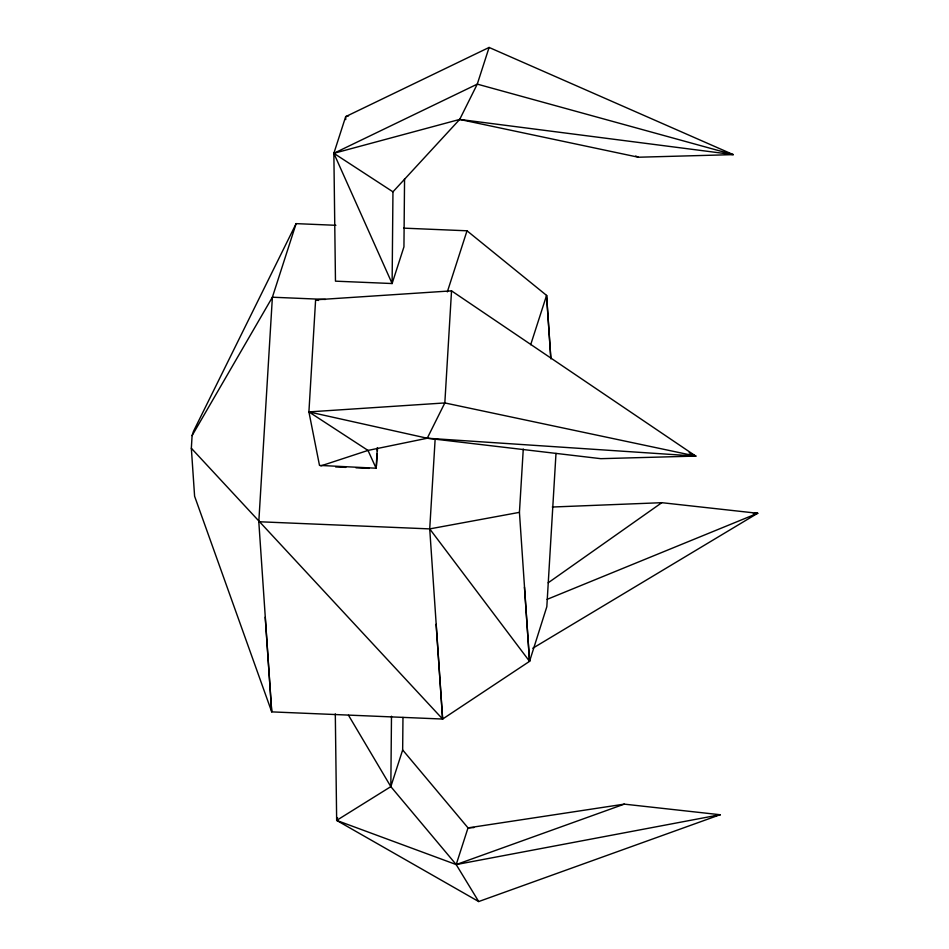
<?xml version="1.0" encoding="UTF-8"?>
<svg xmlns="http://www.w3.org/2000/svg" width="949" height="949" viewBox="0 0 949 949"><rect width="100%" height="100%" fill="white"/><g stroke="black" fill="none" stroke-linecap="round" stroke-linejoin="round"><path stroke-width="1.42" d="M489.103 47.45L477.276 84.129L459.684 119.432L392.957 191.828L392.115 283.537L335.472 281.165L333.858 153.311L345.685 116.632L489.103 47.45L733.304 154.628L638.357 157.226L459.684 119.432L333.858 153.311L392.115 283.537L403.942 246.859L404.559 178.815M402.969 717.42L402.661 749.959L468.023 827.884L624.276 804.135L720.113 814.728L478.699 901.55L456.196 864.575L390.834 786.638L391.486 716.234M555.995 453.397L546.826 606.708L529.554 661.346L442.625 719.045L271.722 711.88L194.604 496.244L191.342 448.248L192.101 435.603L193.489 431.309L296.112 223.632L335.887 225.304M265.222 617.182L271.722 711.88L258.804 521.736L272.387 297.215L296.112 223.632M376.112 468.213L367.998 450.419L308.911 411.902L315.614 299.813L451.534 290.857L695.747 456.078L600.812 458.675L427.24 438.236L308.911 411.902L319.493 465.401L376.112 468.213L377.358 447.596M376.492 465.71L377.192 453.907M377.37 450.965L377.548 448.011M191.342 448.248L442.625 719.045L429.719 528.901L435.164 438.794M451.534 290.857L444.832 402.934L427.24 438.236L367.998 450.419L320.845 465.9M258.804 521.736L429.719 528.901L529.554 661.346L519.435 512.353L523.267 449.055M447.323 291.889L467.015 230.797L403.669 228.14M478.699 901.55L336.658 820.399L337.559 817.587M530.681 344.724L546.577 295.4L467.015 230.797M335.305 713.873L336.658 820.399L390.834 786.638L402.661 749.959M192.101 435.603L272.387 297.215L325.436 299.445M548.178 582.805L661.821 502.685L757.658 513.279L532.78 648.238M547.098 599.365L757.658 513.279L754.704 513.231M624.276 804.135L456.196 864.575L336.658 820.399M348.544 115.861L345.685 116.632L345.721 119.574M714.336 815.986L720.113 814.728L717.159 814.883M720.113 814.728L456.196 864.575L468.023 827.884L473.919 827.575M429.719 528.901L519.435 512.353M753.257 513.895L757.658 513.279M308.911 411.902L444.832 402.934L695.747 456.078L689.14 452.792M552.282 507.027L661.821 502.685M335.649 466.955L345.816 467.382M355.982 467.81L369.054 468.355M427.24 438.236L695.747 456.078M459.684 119.432L733.304 154.628L477.276 84.129L333.858 153.311L392.957 191.828M315.614 299.813L318.496 300.465M635.676 156.027L638.357 157.226M348.497 715.249L390.834 786.638M524.453 587.146L529.554 661.346M436.125 624.347L442.625 719.045M550.894 358.9L546.577 295.4L550.776 357.903"/></g></svg>
